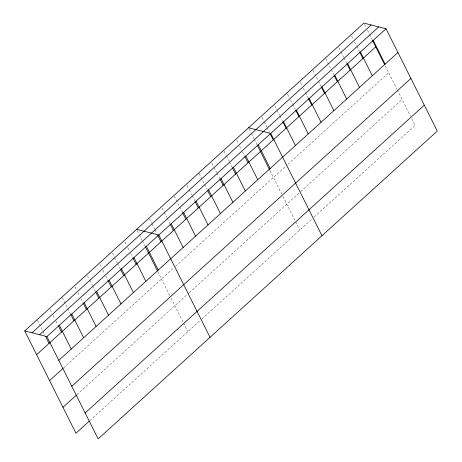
<?xml version="1.0" encoding="UTF-8"?>
<svg xmlns="http://www.w3.org/2000/svg" width="462" height="462" viewBox="0 0 462 462"><rect width="100%" height="100%" fill="white"/><g stroke="black" fill="none" stroke-linecap="round" stroke-linejoin="round"><path stroke-width="0.35" stroke-dasharray="2.31 1.73" d="M63.589 367.902L173.955 267.735M175.508 266.32L286.249 165.806M287.849 164.357L388.744 72.777M76.963 394.617L188.883 293.035M189.403 292.562L299.624 192.521M300.693 191.551L402.125 99.492M89.946 420.541L200.312 320.374M201.865 318.959L312.607 218.445M314.206 216.996L415.107 125.416L411.706 118.624M364.512 24.382L366.118 27.593M367.406 30.163L369.334 34.015M369.658 34.656L372.228 39.79M385.343 65.985L397.025 89.316M397.343 89.951L410.47 116.158M351.697 36.013L353.309 39.224M354.591 41.788L356.52 45.64M356.843 46.281L359.413 51.421M338.889 47.644L340.817 51.496M341.135 52.137L343.711 57.271M344.028 57.912L346.604 63.046M325.756 58.628L330.896 68.902M331.219 69.543L333.789 74.677M312.941 70.259L320.98 86.307M300.45 82.531L302.056 85.736M303.343 88.306L305.272 92.157M305.596 92.798L308.166 97.932M287.641 94.156L289.247 97.367M290.529 99.936L292.458 103.788M292.781 104.429L295.351 109.563M274.826 105.786L276.755 109.638M277.079 110.279L279.649 115.413M279.972 116.054L282.542 121.194M262.012 117.417L263.941 121.269M264.264 121.91L266.834 127.044M267.157 127.685L269.41 132.178M249.203 129.042L251.132 132.894M251.449 133.535L254.025 138.675M254.343 139.316L256.918 144.45M270.033 170.645L281.716 193.971M282.992 196.517L299.798 230.076M236.769 140.333L238.375 143.538M239.657 146.108L241.268 149.318M242.55 151.882L244.479 155.734M224.012 150.976L226.259 155.469M226.582 156.11L229.152 161.244M229.475 161.891L232.045 167.025M211.896 162.907L213.825 166.759M214.149 167.4L216.718 172.534M217.036 173.175L219.612 178.309M199.139 173.55L204.279 183.818M204.602 184.459L207.172 189.599M187.023 185.476L188.952 189.328M189.276 189.974L191.845 195.108M192.169 195.749L194.739 200.883M174.266 196.125L182.623 212.815M162.156 208.05L164.085 211.902M164.403 212.543L166.978 217.683M167.296 218.324L169.866 223.458M149.399 218.699L151.646 223.192M151.969 223.833L154.539 228.967M154.862 229.608L156.791 233.46M137.283 230.625L139.212 234.477M139.536 235.118L142.105 240.257M142.429 240.898L144.999 246.032M157.808 271.61L169.797 295.553M171.073 298.1L183.241 322.401M183.547 323.013L187.878 331.658M124.85 241.915L126.455 245.12M127.743 247.69L129.348 250.901M130.636 253.465L132.565 257.317M112.41 253.199L114.339 257.051M114.663 257.692L117.233 262.826M117.556 263.473L120.126 268.607M99.977 264.489L101.582 267.694M102.87 270.264L104.476 273.475M105.763 276.039L107.692 279.891M87.543 275.774L89.472 279.625M89.79 280.267L92.365 285.401M92.683 286.042L95.259 291.181M75.104 287.058L76.715 290.269M77.997 292.839L79.608 296.05M80.89 298.614L82.819 302.466M62.347 297.707L67.492 307.975M67.816 308.616L70.386 313.756M50.237 309.632L51.842 312.843M53.13 315.413L54.735 318.618M56.023 321.188L57.952 325.04M37.48 320.281L42.62 330.549M42.943 331.19L44.872 335.042"/><path stroke-width="0.69" d="M24.723 330.925L363.871 23.1L386.041 28.759L437.277 131.075L98.129 438.9L46.893 336.584L24.723 330.925L75.959 433.241L89.432 421.015M32.04 332.79L371.188 24.965M39.576 334.719L378.724 26.894M46.893 336.584L386.041 28.759M36.614 354.677L375.762 46.853M58.789 360.337L397.938 52.512M49.596 380.601L63.069 368.376M71.772 386.261L410.92 78.436M62.976 407.311L76.444 395.085M85.147 412.976L424.295 105.151M248.562 127.76L270.732 133.42L321.968 235.736M136.642 229.343L158.812 235.002L210.048 337.318M373.232 40.39L385.123 64.137M372.545 40.431L384.725 64.755M360.418 52.015L372.308 75.768M359.736 52.062L362.953 58.478M347.603 63.646L359.5 87.399M346.922 63.687L350.138 70.109M334.794 75.277L346.685 99.024M334.113 75.318L337.324 81.739M321.979 86.902L333.876 110.655M321.298 86.948L324.515 93.364M309.17 98.533L321.061 122.286M308.489 98.573L311.7 104.995M296.356 110.164L308.252 133.911M295.674 110.204L298.891 116.626M283.547 121.789L295.437 145.542M282.86 121.835L286.076 128.251M270.051 133.46L273.267 139.882M258.298 144.704L270.189 168.457M257.236 145.091L269.727 170.028M245.859 155.994L257.756 179.747M244.802 156.381L248.019 162.797M233.425 167.279L245.322 191.031M232.369 167.666L235.58 174.087M220.992 178.569L232.883 202.316M219.929 178.95L223.146 185.372M208.553 189.853L220.449 213.606M207.819 190.881L210.712 196.656M196.119 201.143L208.016 224.89M195.062 201.524L198.273 207.946M183.685 212.428L195.576 236.18M182.623 212.815L185.84 219.231M171.252 223.718L183.143 247.465M170.189 224.099L173.406 230.521M157.756 235.389L160.967 241.805M146.379 246.286L158.27 270.039M145.322 246.673L157.496 270.992M133.945 257.577L145.836 281.329M132.883 257.963L136.099 264.38M121.506 268.861L133.403 292.613M120.449 269.248L123.66 275.664M109.072 280.151L120.963 303.898M108.016 280.532L111.227 286.954M96.639 291.435L108.53 315.188M95.576 291.822L98.793 298.238M84.2 302.726L96.096 326.472M83.143 303.107L86.359 309.528M71.766 314.01L83.657 337.762M70.709 314.397L73.92 320.813M59.332 325.3L71.223 349.047M58.27 325.681L61.486 332.103M45.513 336.324L49.053 343.387"/></g></svg>
